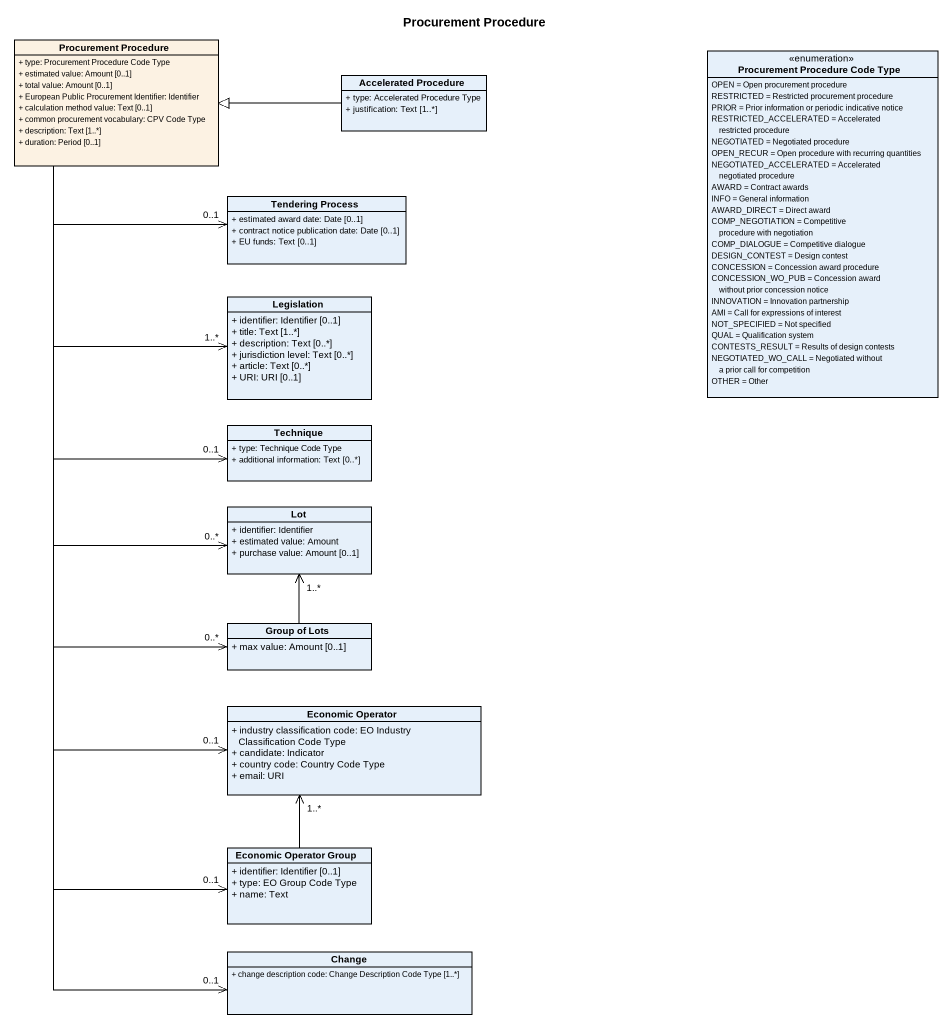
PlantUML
@startuml
title Procurement Procedure
hide circle
hide empty members
skinparam classAttributeIconSize 0
class "Procurement Procedure" as Procurement_Procedure #FCF2E3 {
  + type: Procurement Procedure Code Type
  + estimated value: Amount [0..1]
  + total value: Amount [0..1]
  + European Public Procurement Identifier: Identifier
  + calculation method value: Text [0..1]
  + common procurement vocabulary: CPV Code Type
  + description: Text [1..*]
  + duration: Period [0..1]
}
enum "Procurement Procedure Code Type" as Procurement_Procedure_Code {
  OPEN = Open procurement procedure
  RESTRICTED = Restricted procurement procedure
  PRIOR = Prior information or periodic indicative notice
  RESTRICTED_ACCELERATED = Accelerated restricted procedure
  NEGOTIATED = Negotiated procedure
  OPEN_RECUR = Open procedure with recurring quantities
  NEGOTIATED_ACCELERATED = Accelerated negotiated procedure
  AWARD = Contract awards
  INFO = General information
  AWARD_DIRECT = Direct award
  COMP_NEGOTIATION = Competitive procedure with negotiation
  COMP_DIALOGUE = Competitive dialogue
  DESIGN_CONTEST = Design contest
  CONCESSION = Concession award procedure
  CONCESSION_WO_PUB = Concession award without prior concession notice
  INNOVATION = Innovation partnership
  AMI = Call for expressions of interest
  NOT_SPECIFIED = Not specified
  QUAL = Qualification system
  CONTESTS_RESULT = Results of design contests
  NEGOTIATED_WO_CALL = Negotiated without a prior call for competition
  OTHER = Other
}
class "Accelerated Procedure" as Accelerated_Procedure {
  + type: Accelerated Procedure Type
  + justification: Text [1..*]
}
class "Tendering Process" as Tendering_Process {
  + estimated award date: Date [0..1]
  + contract notice publication date: Date [0..1]
  + EU funds: Text [0..1]
}
class Legislation {
  + identifier: Identifier [0..1]
  + title: Text [1..*]
  + description: Text [0..*]
  + jurisdiction level: Text [0..*]
  + article: Text [0..*]
  + URI: URI [0..1]
}
class Technique {
  + type: Technique Code Type
  + additional information: Text [0..*]
}
class Lot {
  + identifier: Identifier
  + estimated value: Amount
  + purchase value: Amount [0..1]
}
class "Group of Lots" as Group_of_Lots {
  + max value: Amount [0..1]
}
class "Economic Operator" as Economic_Operator {
  + industry classification code: EO Industry Classification Code Type
  + candidate: Indicator
  + country code: Country Code Type
  + email: URI
}
class "Economic Operator Group" as Economic_Operator_Group {
  + identifier: Identifier [0..1]
  + type: EO Group Code Type
  + name: Text
}
class Change {
  + change description code: Change Description Code Type [1..*]
}
Procurement_Procedure --> "0..1" Tendering_Process
Procurement_Procedure --> "1..*" Legislation
Procurement_Procedure --> "0..1" Technique
Procurement_Procedure --> "0..*" Lot
Procurement_Procedure --> "0..*" Group_of_Lots
Procurement_Procedure --> "0..1" Economic_Operator
Procurement_Procedure --> "0..1" Economic_Operator_Group
Procurement_Procedure --> "0..1" Change
Accelerated_Procedure -left-|> Procurement_Procedure
Group_of_Lots -up-> "1..*" Lot
Economic_Operator_Group -up-> "1..*" Economic_Operator
@enduml
